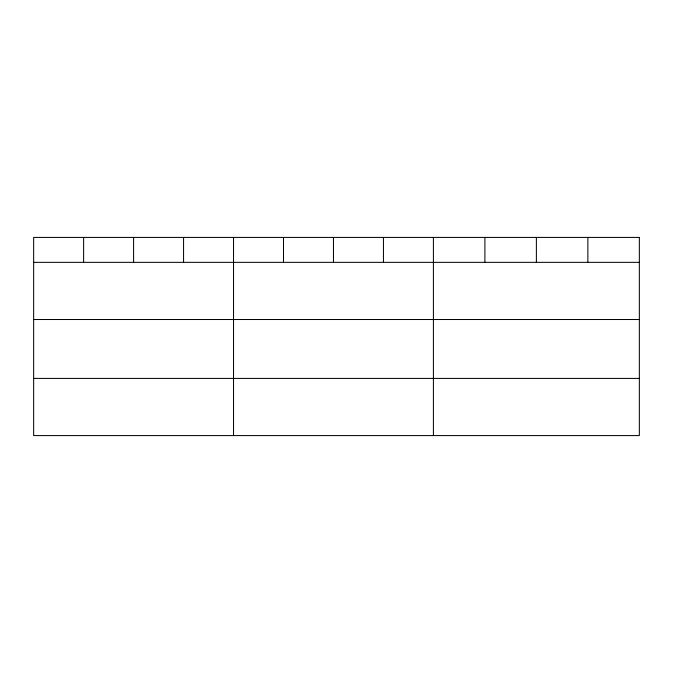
<?xml version="1.0" encoding="UTF-8"?>
<svg xmlns="http://www.w3.org/2000/svg" width="673" height="673" viewBox="0 0 673 673"><rect width="100%" height="100%" fill="white"/><g stroke="black" fill="none" stroke-linecap="round" stroke-linejoin="round"><path stroke-width="1.01" d="M33.65 262.344L639.35 262.344M33.65 319.515L639.35 319.515M33.65 378.411L639.35 378.411M587.865 237.418L587.865 262.344M536.381 237.418L536.381 262.344M484.897 237.418L484.897 262.344M433.412 237.418L433.412 435.582M383.442 237.418L383.442 262.344M333.471 237.418L333.471 262.344M283.501 237.418L283.501 262.344M233.531 237.418L233.531 435.582M183.561 237.418L183.561 262.344M133.591 237.418L133.591 262.344M83.62 237.418L83.62 262.344M639.35 237.418L33.65 237.418L33.65 435.582L639.35 435.582L639.35 237.418"/></g></svg>
